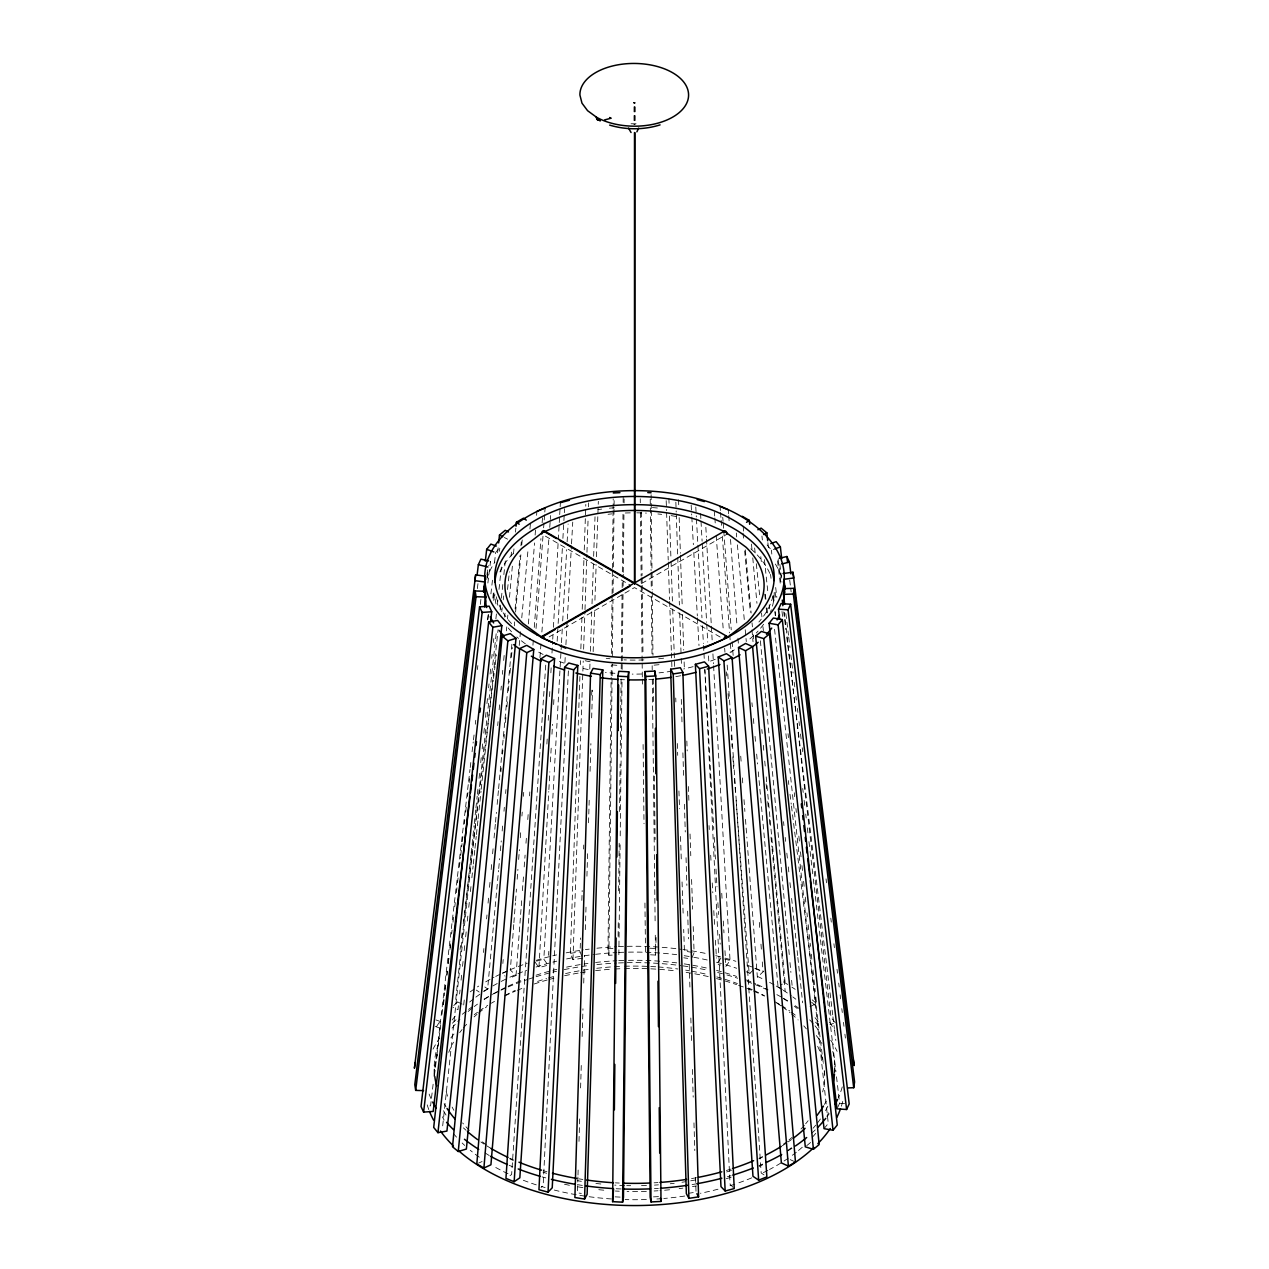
<?xml version="1.0" encoding="UTF-8"?>
<svg xmlns="http://www.w3.org/2000/svg" width="1269" height="1269" viewBox="0 0 1269 1269"><rect width="100%" height="100%" fill="white"/><g stroke="black" fill="none" stroke-linecap="round" stroke-linejoin="round"><path stroke-width="0.75" stroke-dasharray="5 3.75" d="M612.181 955.113L608.866 955.271L607.994 948.752L611.135 677.281M611.166 675.298L611.277 665.4M611.42 653.503L612.086 596.033M612.102 594.051L612.388 570.273M612.404 568.29L613.07 510.836M613.101 508.853L613.213 498.939M608.866 955.271L612.07 677.852M612.102 675.869L612.229 663.988M612.324 656.057L612.975 600.57M613.07 592.655L613.276 574.809M613.355 566.894L614.148 499.51M618.114 936.363L618.289 920.517M618.637 890.79L619.193 843.235M619.558 811.525L620.113 763.97M620.224 754.056L621.096 678.756M621.207 668.858L621.287 662.91M621.302 660.927L622.127 589.593M622.159 587.61L622.238 579.679M622.333 571.748L623 514.294M623.142 502.397L623.206 496.449M618.844 954.78L620.129 843.806M620.208 835.874L622.032 679.327M622.143 669.429L623.016 594.13M623.111 586.199L623.253 574.302M623.269 572.335L623.936 514.865M624.078 502.968L624.126 499.003M577.934 1176.997L577.458 1192.828L581.329 1193.431M577.998 1175.031L578.172 1169.082M578.997 1141.386L579.759 1115.657M580.599 1087.945L581.361 1062.216M582.138 1036.503L582.963 1008.792M583.724 983.063L584.565 955.367M585.326 929.638L586.104 903.909M586.928 876.197L587.69 850.484M588.53 822.772L589.292 797.043M590.069 771.314L590.894 743.618M591.655 717.889L592.496 690.177M582.645 958.19L572.969 959.681L570.4 953.336L579.901 676.472M580.314 664.607L580.456 660.657M580.853 648.792L581.948 617.146M582.217 609.231L583.978 557.821M584.248 549.905L585.818 504.427M572.969 959.681L583.217 661.07M583.629 649.205L584.914 611.626M584.993 609.643L586.881 554.267M586.96 552.301L588.102 518.672M588.515 506.807L588.657 502.857M581.995 956.604L580.076 951.845L580.552 937.997M581.837 900.419L582.185 890.537M583.613 849.009L583.74 845.043M589.784 669.049L590.053 661.133M590.402 651.251L591.751 611.69M592.02 603.79L593.384 564.229M593.654 556.314L595.018 516.769M591.671 695.158L591.877 689.226M593.162 651.663L594.59 610.135M594.923 600.237L596.16 564.642M596.43 556.726L598.333 501.366M568.385 670.92L543.164 1185.341L541.054 1187.53M546.891 744.031L547.225 738.098M548.224 720.284L548.557 714.352M549.54 696.554L549.874 690.622M550.873 672.808L551.206 666.875M551.983 653.027L552.634 641.162M552.745 639.195L552.967 635.23M553.411 627.314L559.153 524.462M559.264 522.479L559.597 516.546M559.708 514.564L560.041 508.631M560.152 506.664L560.359 502.698M561.39 644.652L543.83 959.174L548.018 965.17L538.944 967.612L548.763 791.57M548.874 789.588L549.874 771.79M550.429 761.892L551.19 748.044M551.967 734.212L552.523 724.313M553.633 704.533L553.95 698.6M557.154 641.242L558.043 625.411M558.154 623.428L562.453 546.289M562.897 538.373L563.785 522.558M563.896 520.576L564.229 514.643M564.34 512.66L564.562 508.71M561.501 642.685L562.262 628.837M562.706 620.922L566.688 549.715M567.132 541.8L568.115 524.002M548.573 955.287L548.795 951.322M564.911 662.529L565.244 656.596M565.911 644.731L567.227 620.985M567.338 619.018L571.431 545.829M571.542 543.846L572.747 522.082M545.733 665.115L511.629 1174.523L508.79 1176.458M502.873 963.472L503.174 959.523M528.427 623.904L534.519 542.958M535.121 535.074L535.708 527.174M536.597 515.325L536.898 511.375M532.932 645.207L533.377 639.275M534.265 627.441L540.943 538.595M542.133 522.796L542.577 516.88M513.755 924.609L510.344 970.024L516.023 975.528L509.472 978.177M513.913 922.642L515.388 902.894M515.547 900.927L516.435 889.077M517.181 879.211L517.911 869.328M518.656 859.462L519.402 849.596M520.29 837.746L520.734 831.829M521.924 816.03L522.225 812.081M523.415 796.298L523.716 792.348M536.041 628.488L543.021 535.692M543.624 527.809L544.068 521.876M544.211 519.909L544.655 513.977M544.798 512.01L545.099 508.06M516.023 975.528L521.829 898.531M522.416 890.632L523.462 876.816M524.192 866.949L525.096 855.1M525.985 843.25L526.572 835.351M527.761 819.568L528.205 813.635M529.538 795.869L529.839 791.919M539.944 657.675L540.991 643.859M541.879 632.01L549.001 537.263M549.747 527.381L550.191 521.464M550.349 519.481L550.635 515.547M497.686 725.598L498.051 721.649M499.145 709.815L499.685 703.883M500.954 690.066L501.318 686.117M502.413 674.267L502.778 670.333M503.682 660.451L504.412 652.567M506.41 630.852L506.775 626.902M507.505 619.002L507.854 615.053M509.503 597.287L512.581 563.722M513.485 553.855L514.04 547.938M515.484 532.139L515.848 528.19M483.537 952.48L483.886 948.53M486.614 918.915L486.979 914.965M488.073 903.131L488.613 897.199M489.517 887.332L490.072 881.416M491.151 869.566L491.706 863.65M492.61 853.767L493.34 845.884M494.053 837.984L495.338 824.168M495.513 822.185L496.417 812.319M497.147 804.419L498.416 790.603M498.606 788.636L512.042 642.542M515.119 608.993L520.02 555.695M520.94 545.813L521.305 541.879M500.89 771.917L501.255 767.967M502.524 754.151L502.889 750.201M503.983 738.368L504.332 734.418M505.427 722.569L505.982 716.652M506.886 706.77L507.616 698.886M508.33 690.986L509.25 681.12M509.964 673.22L510.693 665.321M511.423 657.421L512.327 647.555M514.326 625.839L514.691 621.889M515.595 612.023L521.051 552.792M521.765 544.909L522.495 537.009M483.378 991.375L487.629 988.932L498.527 870.486M498.717 868.504L499.621 858.637M500.351 850.738L501.255 840.871M502.159 831.005L502.889 823.105M503.983 811.256L504.332 807.306M505.617 793.49L505.966 789.54M519.227 645.445L520.496 631.613M521.765 617.797L528.126 548.716M529.95 528.967L530.49 523.05M492.832 598.064L493.451 592.147M497.607 552.776L498.447 544.909M470.958 855.179L455.587 1000.876L462.075 1004.16M471.164 853.212L474.067 825.643M474.273 823.676L475.732 809.892M475.938 807.925L477.192 796.107M477.398 794.14L478.223 786.272M479.047 778.389L479.888 770.521M480.713 762.637L481.332 756.736M482.172 748.869L482.997 740.985M483.838 733.117L484.457 727.2M485.488 717.366L486.122 711.449M486.947 703.581L487.566 697.664M488.613 687.83L489.025 683.896M490.056 674.045L490.691 668.144M491.722 658.294L492.134 654.36M493.387 642.542L493.8 638.608M495.878 618.923L496.496 613.006M497.337 605.139L497.956 599.238M499.003 589.387L501.699 563.785M458.379 1005.778L457.966 1009.712L453.081 1007.253M459.616 993.96L460.044 990.026M461.075 980.176L461.694 974.275M462.535 966.391L463.153 960.49M464.184 950.64L464.819 944.739M465.644 936.855L466.262 930.954M467.309 921.104L467.928 915.203M468.753 907.335L469.593 899.451M470.418 891.584L471.053 885.667M471.878 877.799L473.115 865.981M473.337 864.015L474.78 850.23M474.987 848.263L476.24 836.445M476.446 834.479L477.905 820.694M478.112 818.727L481.014 791.174M481.221 789.207L498.051 629.725M500.129 610.04L501.16 600.189M501.366 598.222L502.825 584.438M503.856 574.603L505.316 560.819M463.708 1004.969L464.533 997.101M504.618 617.115L505.046 613.181M507.537 589.546L509.408 571.827M511.058 556.076L511.47 552.142M442.691 1125.841L496.544 630.265M480.317 604.393L481.221 596.541M487.042 577.538L487.946 569.67M443.452 1004.826L444.134 998.925M445.276 989.09L445.72 985.156M446.862 975.322L447.307 971.388M448.227 963.52L448.909 957.635M450.035 947.8L450.495 943.866M451.621 934.032L452.081 930.098M452.985 922.23L453.667 916.345M454.81 906.51L455.254 902.576M456.396 892.741L457.3 884.874M457.522 882.907L458.426 875.039M459.346 867.187L460.473 857.352M460.71 855.385L462.059 843.584M462.297 841.617L463.201 833.749M464.327 823.93L464.787 819.996M465.691 812.128L466.373 806.227M467.515 796.393L467.96 792.459M469.102 782.624L469.562 778.706M487.946 619.431L488.613 613.53M490.897 593.876L492.483 580.107M494.513 562.405L495.656 552.586L499.891 547.336L499.431 551.269M493.752 600.427L494.672 592.56M433.126 1084.218L430.588 1105.854L426.765 1106.124M434.046 1076.35L468.388 783.227M468.626 781.26L470.006 769.458M470.228 767.491L471.148 759.623M472.068 751.756L473.226 741.921M473.464 739.938L474.384 732.07M475.304 724.202L475.764 720.269M487.518 619.938L488.2 614.037M477.366 588.594L478.318 580.742M486.979 574.857L487.693 568.956M477.382 669.524L477.858 665.591M487.883 583.026L490.516 561.406L488.581 565.593M434.458 1075.224L436.647 1057.553M436.885 1055.586L439.788 1032.014M440.042 1030.047L441.009 1022.195M441.977 1014.343L442.944 1006.476M443.182 1004.525L444.642 992.739M444.88 990.772L445.847 982.92M446.831 975.052L447.307 971.134M448.274 963.266L449.004 957.381M449.972 949.529L450.463 945.595M493.371 597.969L494.101 592.068M460.076 949.466L460.568 945.532M461.535 937.68L462.265 931.779M463.233 923.927L491.833 692.176M492.071 690.209L493.292 680.39M493.53 678.423L494.989 666.637M495.227 664.67L496.433 654.852M501.763 611.642L502.254 607.724M503.222 599.856L503.714 595.938M650.521 954.796L655.502 955.049L656.216 934.65M692.192 957.397L694.111 952.638L693.16 924.958M837.667 1107.44L839.618 1103.253L836.16 1073.748M720.951 958.032L716.763 964.043L720.395 965.011M725.836 966.486L730.04 960.474L713.59 665.749M824.041 1128.649L828.276 1123.414L774.201 625.871M753.437 969.849L749.17 973.989L736.099 800.263M762.304 961.918L763.05 971.8L757.371 977.304L746.822 837.128M806.735 1145.669L811.034 1142.116M782.323 989.487L778.071 987.028L782.291 984.109M549.128 636.895L634.5 587.595L724.583 639.592M641.591 583.502L726.55 534.455M810.003 1006.698L816.49 1003.414L815.459 993.564M478.587 1163.118L482.093 1161.516M507.061 971.34L502.143 973.339L504.983 976.083M631.058 123.775L636.102 123.775M767.142 544.909L771.378 550.143L774.978 548.858M829.894 1024.686L833.495 1023.385M536.565 961.125L543.83 959.174M570.4 953.336L580.076 951.845M688.29 1193.336L696.031 1192.146L695.555 1176.3M607.994 948.752L616.306 948.34M653.487 1196.873L658.484 1196.619M649.728 948.197L656.374 948.53M615.148 1196.857L620.144 1197.111M839.618 1103.253L847.28 1103.792M692.176 952.337L684.435 951.147L683.69 929.384M683.801 957.794L687.671 958.381M724.583 959.015L730.04 960.474M435.981 1019.943L441.374 1021.878M435.346 1026.478L440.724 1028.413M754.849 968.485L763.05 971.8M790.206 1159.612L795.457 1162.039M504.348 537.517L507.6 539.151M545.416 536.153L630.804 585.453M764.017 1174.92L761.178 1172.984L727.074 663.576M484.837 986.981L487.629 988.932M476.351 990.09L479.159 992.041M812.192 999.861L816.49 1003.414M733.196 1187.483L730.056 1184.199L704.834 669.794M835.288 1022.751L831.052 1017.5L784.305 612.451M534.757 961.616L538.944 967.612M775.153 592.242L775.882 598.127M765.286 594.273L766.016 600.158M766.984 607.994L767.713 613.879M788.319 780.562L788.81 784.48M790.016 794.283L791.221 804.086M791.475 806.053L822.264 1055.094M822.502 1057.045L823.232 1062.93M824.2 1070.782L824.676 1074.7M789.715 580.107L791.158 591.909M826.04 878.878L826.516 882.812M830.814 918.185L831.29 922.119M833.923 943.739L834.399 947.673M837.032 969.294L837.508 973.228M838.698 983.047L839.174 986.981M840.141 994.848L840.617 998.782M841.807 1008.601L842.283 1012.535M843.488 1022.354L843.964 1026.288M844.916 1034.156L845.392 1038.09M779.864 564.404L782.021 582.09M785.844 613.546L788.477 635.166M788.715 637.133L789.968 647.476M790.857 654.82L791.65 661.244M791.888 663.211L793.093 673.046M794.204 682.341L794.775 686.815M795.885 696.094L796.361 700.028M797.424 708.451L797.9 712.385M798.978 721.649L799.47 725.582M800.549 734.005L801.136 739.335M802.23 747.774L802.722 751.708M777.516 560.787L780.387 584.374M783.734 611.896L784.448 617.781M784.686 619.748L785.876 629.583M786.828 637.435L787.557 643.335M787.795 645.302L832.718 1014.835M832.956 1016.802L834.383 1028.588M834.621 1030.555L835.811 1040.39M781.99 611.452L782.687 617.353M802.738 788.509L803.198 792.443M804.118 800.311L804.816 806.212M805.736 814.079L806.196 818.013M807.354 827.848L808.036 833.749M808.956 841.617L809.876 849.484M810.114 851.451L813.112 877.022M813.334 878.989L835.922 1071.782M778.183 559.375L780.895 582.963M771.378 550.143L771.838 554.077M775.692 587.499L776.834 597.334M770.553 574.397L771.013 578.331M773.043 596.033L773.963 603.901M774.867 611.753L775.311 615.687M767.888 542.704L768.506 548.605M773.503 595.859L774.328 603.743M775.153 611.61L775.581 615.544M788.033 733.688L788.461 737.622M794.267 792.744L794.68 796.678M795.933 808.496L796.345 812.43M798.836 836.065L799.47 841.966M800.501 851.816L801.12 857.717M801.96 865.585L802.579 871.502M803.61 881.336L804.245 887.253M805.276 897.088L805.894 903.005M806.941 912.839L807.354 916.789M808.194 924.657L809.019 932.541M809.225 934.507L810.479 946.309M811.303 954.193L812.128 962.061M812.969 969.944L813.794 977.812M814 979.779L815.253 991.597M761.939 535.994L762.352 539.944M764.43 559.629L767.967 593.099M769.204 604.901L769.617 608.85M760.813 556.647L761.638 564.515M764.747 594.051L765.381 599.967M766.206 607.835L766.825 613.736M754.643 547.97L755.277 553.887M756.308 563.722L759.845 597.191M761.495 612.943L761.923 616.877M762.955 626.727L763.367 630.661M783.528 821.646L783.941 825.58M785.178 837.397L785.59 841.331M786.843 853.149L787.462 859.05M788.303 866.917L789.128 874.801M789.952 882.669L790.793 890.552M791.618 898.42L797.646 955.525M797.852 957.492L802.627 1002.78M751.502 544.068L752.041 549.985M752.771 557.884L756.943 603.283M760.401 640.797L787.811 938.87M788.001 940.852L789.27 954.669M789.984 962.568L790.904 972.435M791.618 980.334L792.173 986.251M743.142 526.159L743.682 532.076M745.315 549.842L751.137 613.022M752.041 622.889L752.406 626.838M753.136 634.722L753.5 638.672M761.844 729.485L762.209 733.434M763.303 745.284L763.843 751.2M764.747 761.067L765.477 768.966M766.206 776.866L785.083 982.158M743.031 533.139L743.761 541.038M744.665 550.905L750.296 612.102M751.93 629.868L753.025 641.702M766.095 783.845L766.635 789.762M767.729 801.611L768.459 809.511M769.363 819.377L770.093 827.277M770.997 837.143L771.901 847.01M772.091 848.993L785.162 991.121M736.321 532.996L736.686 536.946M737.4 544.845L744.3 619.859M745.22 629.725L746.299 641.575M751.93 702.756L752.295 706.706M753.389 718.555L754.103 726.455M755.023 736.321L755.737 744.221M756.657 754.087L757.561 763.954M758.291 771.853L778.071 987.028M728.295 509.837L728.596 513.786M728.739 515.753L729.183 521.686M730.516 539.452L737.051 626.315M737.955 638.164L738.399 644.081M759.338 922.436L759.782 928.369M760.972 944.152L761.416 950.084M722.759 517.324L723.06 521.258M723.203 523.24L723.647 529.157M723.79 531.14L731.23 629.852M732.118 641.686L733.149 655.502M740.731 756.197L741.175 762.114M742.365 777.913L742.952 785.812M743.999 799.629L744.887 811.462M745.49 819.362L746.68 835.161M720.094 506.521L720.395 510.471M720.538 512.438L720.982 518.371M721.125 520.338L721.569 526.27M722.315 536.137L729.596 632.866M729.738 634.849L731.087 652.615M714.399 512.026L714.701 515.975M714.844 517.942L715.288 523.875M716.192 535.708L723.314 630.471M724.647 648.237L724.948 652.187M726.439 671.936L726.74 675.885M728.073 693.651L728.517 699.568M729.707 715.367L730.294 723.267M731.198 735.116L732.086 746.949M732.832 756.832L733.72 768.665M734.465 778.547L735.497 792.364M705.85 527.285L706.405 537.168M706.516 539.151L711.259 624.205M711.37 626.188L712.147 640.036M712.924 653.884L713.479 663.766M700.567 513.501L700.9 519.433M701.011 521.416L702.106 541.197M702.217 543.18L706.627 622.302M706.738 624.285L707.737 642.082M708.514 655.93L708.848 661.863M721.76 893.297L722.204 901.212M723.298 920.993L723.964 932.858M724.964 950.655L725.63 962.521M695.793 507.029L696.332 516.927M696.443 518.91L701.963 617.813M702.407 625.712L703.407 643.526M703.518 645.493L703.851 651.441M703.962 653.408L704.279 659.341M704.834 669.239L713.781 829.466M714.225 837.366L715.43 859.129M715.986 869.027L716.985 886.825M717.873 902.656L718.524 914.521M719.634 934.301L720.189 944.184M691.161 505.125L691.7 515.024M691.811 516.991L693.366 544.687M693.81 552.602L697.331 615.893M697.442 617.876L698.997 645.572M709.038 825.58L709.26 829.529M710.688 855.243L711.021 861.175M712.242 882.938L712.797 892.821M713.781 910.634L714.669 926.449M715.446 940.297L716.43 958.111M678.566 499.78L678.756 505.712M679.169 517.578L680.39 553.173M680.454 555.14L682.23 606.566M682.5 614.466L683.721 650.077M684.134 661.942L684.403 669.842M686.846 741.033L687.179 750.931M688.401 786.526L688.877 800.374M690.035 833.987L690.78 855.734M691.589 879.465L692.62 909.127M675.854 502.159L676.203 512.057M676.266 514.024L677.694 555.552M677.757 557.535L679.391 604.996M679.661 612.911L681.152 656.422M681.215 658.389L681.501 666.304M668.89 498.273L669.096 504.205M669.493 516.071L670.984 559.581M671.063 561.564L672.411 601.109M672.681 609.025L674.664 666.368M675.742 698.013L675.885 701.963M677.313 743.491L677.709 755.356M678.931 790.968L679.549 808.765M680.501 836.445L681.374 862.159M682.056 881.923L683.214 915.552M666.177 500.668L666.526 510.55M666.59 512.533L668.224 559.994M668.287 561.977L669.572 599.539M669.651 601.522L671.349 650.965M671.412 652.948L671.888 666.78M681.294 699.378L682.072 725.107M682.896 752.818L683.658 778.547M684.435 804.26L685.26 831.972M686.037 857.701L686.862 885.397M687.624 911.126L688.464 938.838M689.226 964.567L690.003 990.28M690.828 1017.992L691.589 1043.721M692.366 1069.45L693.191 1097.146M693.969 1122.875L694.793 1150.586M651.108 494.736L651.283 508.615M651.298 510.598L651.98 570.035M652.012 572.018L652.218 589.863M652.234 591.846L652.98 655.248M653.249 679.026L653.519 702.804M654.376 776.12L655.105 839.539M650.22 499.272L651.06 570.622M651.076 572.605L651.267 588.451M651.346 596.382L652.044 655.819M652.155 665.733L652.203 669.699M652.314 679.597L655.121 921.357M655.28 935.221L655.502 955.049M641.337 512.073L642.082 575.476M642.098 577.458L642.177 583.407M642.193 585.39L643.002 654.741M640.258 498.78L640.29 502.746M640.417 512.644L641.146 576.063M641.162 578.045L641.242 583.978M641.257 585.961L642.13 661.26M642.162 663.243L642.32 677.123M642.336 679.105L642.431 687.021M643.097 744.491L644.017 823.755M644.938 903.02L645.54 954.542M834.78 1066.452L834.78 1073.003M634.992 106.77L634.992 124.584M634.897 106.977L634.801 122.871M634.5 106.802L634.5 124.616M634.008 106.834L634.008 124.648M434.22 1069.006L434.22 1075.557M827.8 1106.219A200.296 115.638 0 0 1 824.422 1112.643M820.377 1118.972A200.296 115.638 0 0 1 816.935 1123.636M815.713 1125.175A200.296 115.638 0 0 1 813.143 1128.204M791.523 1147.699A200.296 115.638 0 0 1 786.494 1151.221M762.637 1164.783A200.296 115.638 0 0 1 759.084 1166.465M731.134 1177.204A200.296 115.638 0 0 1 725.582 1178.901M696.459 1185.88A200.296 115.638 0 0 1 692.462 1186.594M682.881 1188.117A200.296 115.638 0 0 1 679.121 1188.641M669.588 1189.767A200.296 115.638 0 0 1 659.928 1190.608M657.992 1190.75A200.296 115.638 0 0 1 654.122 1190.988M646.365 1191.353A200.296 115.638 0 0 1 627.06 1191.464M619.288 1191.21A200.296 115.638 0 0 1 615.402 1191.02M603.774 1190.179A200.296 115.638 0 0 1 598.016 1189.608M582.868 1187.641A200.296 115.638 0 0 1 577.078 1186.689M569.4 1185.262A200.296 115.638 0 0 1 563.674 1184.072M489.231 1155.52A200.296 115.638 0 0 1 484.171 1152.331M446.022 1115.054A200.296 115.638 0 0 1 442.405 1108.678M434.204 1075.319A200.296 115.638 0 0 1 437.646 1054.571M452.065 1028.176A200.296 115.638 0 0 1 459.949 1019.197M468.166 1011.488A200.296 115.638 0 0 1 472.687 1007.76M474.257 1006.539A200.296 115.638 0 0 1 477.477 1004.128M484.219 999.464A200.296 115.638 0 0 1 491.309 995.055M492.895 994.119A200.296 115.638 0 0 1 499.478 990.502M501.16 989.614A200.296 115.638 0 0 1 506.363 987.028M508.139 986.187A200.296 115.638 0 0 1 524.747 979.176M536.041 975.211A200.296 115.638 0 0 1 550.984 970.801M552.919 970.293A200.296 115.638 0 0 1 556.79 969.326M566.593 967.121A200.296 115.638 0 0 1 580.52 964.551M584.248 963.964A200.296 115.638 0 0 1 587.991 963.425M595.589 962.473A200.296 115.638 0 0 1 616.829 960.728M618.764 960.633A200.296 115.638 0 0 1 626.505 960.363M628.441 960.332A200.296 115.638 0 0 1 676.694 962.87M684.197 963.885A200.296 115.638 0 0 1 707.214 968.168M716.557 970.42A200.296 115.638 0 0 1 736.639 976.432M746.267 979.954A200.296 115.638 0 0 1 755.578 983.792M757.403 984.601A200.296 115.638 0 0 1 767.935 989.677M783.163 998.417A200.296 115.638 0 0 1 788.097 1001.685M794.346 1006.222A200.296 115.638 0 0 1 797.313 1008.554M809.717 1019.879A200.296 115.638 0 0 1 813.778 1024.353M815.063 1025.86A200.296 115.638 0 0 1 819.822 1032.046M834.431 1068.99A200.296 115.638 0 0 1 834.716 1072.765M808.131 1120.717A190.191 109.8 0 0 1 805.656 1123.795M804.356 1125.317A190.191 109.8 0 0 1 800.247 1129.759M792.015 1137.452A190.191 109.8 0 0 1 789.001 1139.943M787.446 1141.18A190.191 109.8 0 0 1 782.624 1144.797M762.352 1157.201A190.191 109.8 0 0 1 758.957 1158.946M731.404 1170.399A190.191 109.8 0 0 1 726.042 1172.159M695.602 1179.9A190.191 109.8 0 0 1 689.702 1180.995M685.752 1181.661A190.191 109.8 0 0 1 681.945 1182.248M674.204 1183.295A190.191 109.8 0 0 1 670.286 1183.755M658.437 1184.849A190.191 109.8 0 0 1 654.455 1185.103M646.492 1185.5A190.191 109.8 0 0 1 640.544 1185.658M630.677 1185.69A190.191 109.8 0 0 1 626.696 1185.627M624.713 1185.563A190.191 109.8 0 0 1 614.751 1185.119M600.871 1183.993A190.191 109.8 0 0 1 595.018 1183.327M581.345 1181.344A190.191 109.8 0 0 1 577.379 1180.646M546.653 1173.302A190.191 109.8 0 0 1 543.021 1172.175M513.247 1160.501A190.191 109.8 0 0 1 509.789 1158.819M486.455 1144.844A190.191 109.8 0 0 1 480.38 1140.26M469.387 1130.409A190.191 109.8 0 0 1 462.614 1122.922M453.89 1110.327A190.191 109.8 0 0 1 452.145 1107.107M447.576 1096.194A190.191 109.8 0 0 1 445.578 1088.58M448.734 1052.366A190.191 109.8 0 0 1 453.493 1042.198M459.679 1032.649A190.191 109.8 0 0 1 462.09 1029.556M463.344 1028.033A190.191 109.8 0 0 1 467.341 1023.528M474.114 1016.897A190.191 109.8 0 0 1 476.985 1014.359M478.476 1013.106A190.191 109.8 0 0 1 486.376 1007.031M504.983 995.499A190.191 109.8 0 0 1 515.277 990.359M537.596 981.429A190.191 109.8 0 0 1 546.606 978.526M548.446 977.987A190.191 109.8 0 0 1 555.965 975.909M565.577 973.561A190.191 109.8 0 0 1 579.298 970.833M583.248 970.166A190.191 109.8 0 0 1 588.975 969.294M596.747 968.295A190.191 109.8 0 0 1 612.562 966.835M614.545 966.708A190.191 109.8 0 0 1 622.508 966.328M624.491 966.248A190.191 109.8 0 0 1 656.247 966.819M658.23 966.962A190.191 109.8 0 0 1 677.852 968.993M685.672 970.15A190.191 109.8 0 0 1 689.638 970.817M691.621 971.166A190.191 109.8 0 0 1 707.277 974.465M716.779 976.908A190.191 109.8 0 0 1 737.416 983.57M748.615 988.059A190.191 109.8 0 0 1 752.216 989.661M753.992 990.486A190.191 109.8 0 0 1 764.255 995.626M780.958 1005.857A190.191 109.8 0 0 0 774.391 1001.511A200.296 115.638 0 0 1 779.769 1004.477M782.545 1006.967A190.191 109.8 0 0 1 790.064 1012.741M791.491 1013.931A190.191 109.8 0 0 1 798.153 1019.959M803.785 1025.86A190.191 109.8 0 0 1 806.386 1028.889M817.664 1046.322A190.191 109.8 0 0 1 823.422 1063.248M824.501 1070.893A190.191 109.8 0 0 1 822.661 1091.911M842.251 1086.914A210.4 121.475 0 0 1 838.317 1097.875M829.212 1113.754A210.4 121.475 0 0 1 826.928 1116.847M815.253 1129.902A210.4 121.475 0 0 1 811.113 1133.756M792.015 1148.271A210.4 121.475 0 0 1 786.717 1151.586M762.59 1164.101A210.4 121.475 0 0 1 758.91 1165.688M731.055 1175.665A210.4 121.475 0 0 1 727.407 1176.728M697.014 1183.723A210.4 121.475 0 0 1 691.193 1184.707M658.373 1188.418A210.4 121.475 0 0 1 654.455 1188.656M621.144 1188.958A210.4 121.475 0 0 1 615.243 1188.688M582.297 1185.405A210.4 121.475 0 0 1 576.427 1184.485M545.797 1177.886A210.4 121.475 0 0 1 542.101 1176.871M512.739 1166.798A210.4 121.475 0 0 1 509.155 1165.291M431.048 1098.684A210.4 121.475 0 0 1 428.145 1091.403M436.647 1026.415A210.4 121.475 0 0 1 440.914 1020.165M453.747 1005.571A210.4 121.475 0 0 1 457.887 1001.717M470.212 991.85A210.4 121.475 0 0 1 478.73 986.076M485.694 981.857A210.4 121.475 0 0 1 493.99 977.32M495.719 976.432A210.4 121.475 0 0 1 500.985 973.862M502.778 973.022A210.4 121.475 0 0 1 508.25 970.563M510.09 969.77A210.4 121.475 0 0 1 527.301 963.219M536.137 960.347A210.4 121.475 0 0 1 550.905 956.271M552.792 955.795A210.4 121.475 0 0 1 556.583 954.907M566.18 952.845A210.4 121.475 0 0 1 583.47 949.894M585.374 949.624A210.4 121.475 0 0 1 589.197 949.117M596.922 948.213A210.4 121.475 0 0 1 616.512 946.706M618.479 946.611A210.4 121.475 0 0 1 681.009 949.275M682.928 949.529A210.4 121.475 0 0 1 708.086 953.939M715.716 955.668A210.4 121.475 0 0 1 723.203 957.587M725.059 958.095A210.4 121.475 0 0 1 735.909 961.299M747.076 965.122A210.4 121.475 0 0 1 763.367 971.721M783.385 981.905A210.4 121.475 0 0 1 790.27 986.076M791.935 987.155A210.4 121.475 0 0 1 795.219 989.344M811.621 1002.177A210.4 121.475 0 0 1 815.539 1005.841M829.656 1022.338A210.4 121.475 0 0 1 834.621 1030.222M842.743 1101.413A210.4 121.475 0 0 1 841.125 1106.965M428.795 1109.598A210.4 121.475 0 0 1 426.463 1102.206M432.999 1049.146A210.4 121.475 0 0 1 439.788 1038.058M452.43 1023.211A210.4 121.475 0 0 1 456.475 1019.34M462.313 1014.296A210.4 121.475 0 0 1 466.976 1010.6M468.578 1009.394A210.4 121.475 0 0 1 473.559 1005.857M484.092 999.147A210.4 121.475 0 0 1 492.293 994.563M493.99 993.675A210.4 121.475 0 0 1 499.209 991.057M500.985 990.217A210.4 121.475 0 0 1 506.41 987.726M508.25 986.917A210.4 121.475 0 0 1 527.301 979.573M529.046 978.986A210.4 121.475 0 0 1 534.344 977.257M536.137 976.702A210.4 121.475 0 0 1 550.905 972.609M552.792 972.149A210.4 121.475 0 0 1 556.583 971.261M564.245 969.595A210.4 121.475 0 0 1 589.197 965.471M596.922 964.567A210.4 121.475 0 0 1 616.512 963.06M618.479 962.965A210.4 121.475 0 0 1 681.009 965.63M682.928 965.883A210.4 121.475 0 0 1 708.086 970.293M717.604 972.498A210.4 121.475 0 0 1 725.059 974.449M726.899 974.957A210.4 121.475 0 0 1 737.686 978.225M747.076 981.476A210.4 121.475 0 0 1 770.251 991.279M776.866 994.642A210.4 121.475 0 0 1 781.625 997.244M783.385 998.259A210.4 121.475 0 0 1 788.572 1001.368M795.219 1005.698A210.4 121.475 0 0 1 801.532 1010.235M815.539 1022.195A210.4 121.475 0 0 1 818.394 1025.066M830.719 1040.263A210.4 121.475 0 0 1 837.112 1051.351M828.53 1112.786A200.296 115.638 0 0 1 827.007 1116.006M815.713 1133.36A200.296 115.638 0 0 1 811.811 1137.865M802.294 1147.239A200.296 115.638 0 0 1 797.852 1150.999M796.313 1152.236A200.296 115.638 0 0 1 789.873 1157.058M788.208 1158.232A200.296 115.638 0 0 1 769.522 1169.495M767.84 1170.383A200.296 115.638 0 0 1 760.861 1173.809M751.771 1177.838A200.296 115.638 0 0 1 736.559 1183.58M734.767 1184.199A200.296 115.638 0 0 1 727.454 1186.515M718.016 1189.196A200.296 115.638 0 0 1 700.425 1193.288M684.752 1196.033A200.296 115.638 0 0 1 663.798 1198.475M661.863 1198.634A200.296 115.638 0 0 1 654.122 1199.173M646.365 1199.522A200.296 115.638 0 0 1 625.125 1199.602M611.515 1198.967A200.296 115.638 0 0 1 588.53 1196.635M584.803 1196.112A200.296 115.638 0 0 1 554.283 1190.052M545.131 1187.578A200.296 115.638 0 0 1 541.546 1186.515M536.279 1184.865A200.296 115.638 0 0 1 522.733 1180.043M508.012 1173.746A200.296 115.638 0 0 1 494.45 1166.75M479.301 1157.185A200.296 115.638 0 0 1 470.228 1150.253M464.74 1145.447A200.296 115.638 0 0 1 462.154 1143.004M456.539 1137.151A200.296 115.638 0 0 1 451.478 1131.076M444.134 1120.051A200.296 115.638 0 0 1 442.405 1116.847M450.876 1037.899A200.296 115.638 0 0 1 455.857 1031.792M474.257 1014.708A200.296 115.638 0 0 1 477.477 1012.297M479.127 1011.107A200.296 115.638 0 0 1 487.724 1005.397M491.309 1003.224A200.296 115.638 0 0 1 494.513 1001.384M504.618 996.054A200.296 115.638 0 0 1 515.373 991.121M517.229 990.343A200.296 115.638 0 0 1 524.747 987.345M534.233 983.983A200.296 115.638 0 0 1 547.177 980.017M549.08 979.494A200.296 115.638 0 0 1 556.79 977.511M564.626 975.718A200.296 115.638 0 0 1 578.537 973.053M580.52 972.72A200.296 115.638 0 0 1 587.991 971.61M595.589 970.658A200.296 115.638 0 0 1 612.943 969.119M614.878 969.008A200.296 115.638 0 0 1 622.635 968.644M624.57 968.596A200.296 115.638 0 0 1 676.694 971.039M686.132 972.355A200.296 115.638 0 0 1 709.101 976.765M716.557 978.605A200.296 115.638 0 0 1 736.639 984.617M738.59 985.283A200.296 115.638 0 0 1 751.898 990.391M753.754 991.184A200.296 115.638 0 0 1 764.493 996.117M781.482 1005.524A200.296 115.638 0 0 1 789.699 1010.981M791.269 1012.107A200.296 115.638 0 0 1 797.313 1016.739M816.316 1035.567A200.296 115.638 0 0 1 821.963 1043.356M826.198 1101.254A200.296 115.638 0 0 1 824.422 1104.458M791.523 1139.53A200.296 115.638 0 0 1 788.208 1141.878M786.494 1143.036A200.296 115.638 0 0 1 781.276 1146.415M762.637 1156.614A200.296 115.638 0 0 1 759.084 1158.28M731.134 1169.019A200.296 115.638 0 0 1 725.582 1170.716M696.459 1177.695A200.296 115.638 0 0 1 690.463 1178.758M657.992 1182.581A200.296 115.638 0 0 1 654.122 1182.819M619.288 1183.041A200.296 115.638 0 0 1 615.402 1182.851M582.868 1179.456A200.296 115.638 0 0 1 579.013 1178.838M546.939 1171.731A200.296 115.638 0 0 1 543.338 1170.7M513.422 1159.85A200.296 115.638 0 0 1 509.789 1158.232M490.944 1148.382A200.296 115.638 0 0 1 485.837 1145.225M484.171 1144.146A200.296 115.638 0 0 1 480.903 1141.957M466.072 1130.314A200.296 115.638 0 0 1 463.423 1127.871M446.022 1106.869A200.296 115.638 0 0 1 444.134 1103.697M434.569 1074.653A200.296 115.638 0 0 1 439.693 1040.866M452.065 1020.006A200.296 115.638 0 0 1 457.189 1013.963M469.641 1002.066A200.296 115.638 0 0 1 474.257 998.354M475.859 997.148A200.296 115.638 0 0 1 482.506 992.421M484.219 991.279A200.296 115.638 0 0 1 491.309 986.87M492.895 985.95A200.296 115.638 0 0 1 499.478 982.317M501.16 981.445A200.296 115.638 0 0 1 508.139 978.018M509.916 977.178A200.296 115.638 0 0 1 526.667 970.293M536.041 967.026A200.296 115.638 0 0 1 550.984 962.632M552.919 962.124A200.296 115.638 0 0 1 556.79 961.156M566.593 958.936A200.296 115.638 0 0 1 580.52 956.366M584.248 955.795A200.296 115.638 0 0 1 593.67 954.526M595.589 954.304A200.296 115.638 0 0 1 616.829 952.543M618.764 952.448A200.296 115.638 0 0 1 626.505 952.178M628.441 952.147A200.296 115.638 0 0 1 676.694 954.685M684.197 955.716A200.296 115.638 0 0 1 691.922 956.953M693.842 957.286A200.296 115.638 0 0 1 707.214 959.983M716.557 962.251A200.296 115.638 0 0 1 723.869 964.25M725.662 964.773A200.296 115.638 0 0 1 736.639 968.263M746.267 971.768A200.296 115.638 0 0 1 750.042 973.275M757.403 976.416A200.296 115.638 0 0 1 762.748 978.907M769.617 982.38A200.296 115.638 0 0 1 774.55 985.061M776.311 986.076A200.296 115.638 0 0 1 781.482 989.17M783.163 990.232A200.296 115.638 0 0 1 791.269 995.753M792.824 996.895A200.296 115.638 0 0 1 795.837 999.211M815.063 1017.69A200.296 115.638 0 0 1 818.695 1022.306M832.781 1051.366A200.296 115.638 0 0 1 834.653 1072.099M763.605 624.253A139.685 80.645 0 0 1 756.245 633.009M753.612 635.595A139.685 80.645 0 0 1 747.806 640.623M734.354 649.855A139.685 80.645 0 0 1 729.469 652.599M715.24 659.277A139.685 80.645 0 0 1 709.545 661.482M693.112 666.669A139.685 80.645 0 0 1 683.69 668.953M672.142 671.127A139.685 80.645 0 0 1 659.039 672.856M641.781 673.998A139.685 80.645 0 0 1 632.232 674.109M614.926 673.316A139.685 80.645 0 0 1 605.424 672.348M588.213 669.556A139.685 80.645 0 0 1 580.583 667.859M564.15 663.132A139.685 80.645 0 0 1 556.869 660.514M543.132 654.471A139.685 80.645 0 0 1 536.819 651.124M525.382 643.827A139.685 80.645 0 0 1 516.848 636.943M511.55 631.756A139.685 80.645 0 0 1 506.601 625.903M495.989 603.917A139.685 80.645 0 0 1 494.815 594.352M499.907 571.907A139.685 80.645 0 0 1 515.388 551.333M608.057 514.278A139.685 80.645 0 0 1 611.864 513.882M625.3 512.993A139.685 80.645 0 0 1 631.058 512.85M636.768 512.835A139.685 80.645 0 0 1 646.397 513.104M657.897 513.961A139.685 80.645 0 0 1 661.688 514.357M671.111 515.642A139.685 80.645 0 0 1 676.932 516.626M750.82 548.811A139.685 80.645 0 0 1 770.648 575.428M774.185 592.575A139.685 80.645 0 0 1 770.6 611.626M680.755 675.727A149.79 86.482 0 0 1 674.87 676.742M653.741 679.232A149.79 86.482 0 0 1 647.856 679.597M624.443 679.756A149.79 86.482 0 0 1 620.509 679.565M486.709 579.378A149.79 86.482 0 0 1 494.926 562.072M597.889 509.615A149.79 86.482 0 0 1 601.696 509.091M609.421 508.203A149.79 86.482 0 0 1 617.226 507.568M652.409 507.6A149.79 86.482 0 0 1 658.262 508.076M775.343 564.023A149.79 86.482 0 0 1 782.275 579.362M772.98 595.891A139.685 80.645 0 0 1 758.878 622M659.039 664.686A139.685 80.645 0 0 1 653.297 665.21M616.845 665.289A139.685 80.645 0 0 1 609.199 664.607M590.133 661.768A139.685 80.645 0 0 1 584.374 660.562M511.55 623.571A139.685 80.645 0 0 1 495.989 595.748M663.655 658.183A129.581 74.823 0 0 1 657.786 658.881M643.875 659.912A129.581 74.823 0 0 1 623.999 659.864M610.103 658.77A129.581 74.823 0 0 1 606.201 658.294"/><path stroke-width="1.5" d="M612.626 1201.664L617.908 676.187L618.78 671.301L628.742 671.809L623.46 1197.286L622.603 1202.171L612.626 1201.664L613.577 1188.879M614.37 1109.852L614.815 1064.421M615.639 983.427L616.099 937.981M616.908 856.987L617.368 811.557M618.177 730.563L618.637 685.133M622.603 1202.171L627.885 676.694L628.742 671.809M590.577 673.125L574.889 1197.539L584.565 1199.046L587.135 1194.335L602.823 669.905L593.146 668.414L590.577 673.125L600.253 674.632L602.823 669.905M584.565 1199.046L600.253 674.632M564.578 667.383L538.96 1189.703L548.049 1192.146L552.237 1187.784L577.839 665.448L568.766 663.005L564.578 667.383L573.651 669.826L577.839 665.448M548.049 1192.146L573.651 669.826M540.705 659.103L505.95 1178.393L514.151 1181.709L519.83 1177.838L554.601 658.548L546.4 655.232L540.705 659.103L548.906 662.418L554.601 658.548M514.151 1181.709L548.906 662.418M519.687 648.57L476.827 1163.927L483.917 1168.019L490.929 1164.783L533.773 649.427L526.698 645.334L519.687 648.57L526.762 652.663L533.773 649.427M483.917 1168.019L526.762 652.663M516.039 526.223L516.388 522.273L523.478 518.18L526.286 520.131M502.143 636.086L452.51 1146.779L458.252 1151.506L466.373 1149.048L516.007 638.355L510.265 633.628L502.143 636.086L507.886 640.829L458.252 1151.506M498.654 542.926L499.478 535.058L505.221 530.315L508.472 531.965M488.628 622.032L433.712 1127.443L437.948 1132.678L446.926 1131.076L501.858 625.665L497.622 620.43L488.628 622.032L492.864 627.267L437.948 1132.678M485.313 561.136L486.677 549.35L490.897 544.1L496.29 546.051M490.564 621.588L491.722 611.753L489.136 606.17L479.555 606.836L421.022 1106.52L423.608 1112.104L433.189 1111.438L470.053 796.678M423.608 1112.104L482.141 612.419L479.555 606.836M470.513 792.744L471.433 784.876M471.909 780.943L472.591 775.042M473.289 769.141L473.971 763.24M474.669 757.339L475.129 753.405M476.049 745.538L476.509 741.604M479.968 712.083L480.428 708.15M477.16 574.524L478.35 564.705L480.935 559.121L488.597 560.946M484.821 592.544L485.297 588.626M485.028 606.614L485.741 600.729M484.726 606.883L485.932 597.049L485.059 591.291L475.177 590.957L414.804 1084.63L415.677 1090.388L423.576 1090.642M415.677 1090.388L476.049 596.731L475.177 590.957M484.584 595.209L485.059 591.291M483.441 591.798L485.519 576.205L475.653 574.889L414.408 1068.228L415.28 1062.47M483.584 591.941L484.314 586.04M475.653 574.889L474.78 580.647L484.647 581.963M784.353 588.61L783.481 594.368L793.347 594.051L794.22 588.293L784.353 588.61L784.829 592.544M847.803 1087.914L853.72 1087.723L854.592 1081.965L794.22 588.293M638.624 128.137L636.879 131.849M779.626 619.002L778.484 609.168L781.069 603.584L790.65 604.25L849.183 1103.919L846.597 1109.503L837.017 1108.836L810.288 880.638M846.597 1109.503L788.065 609.834L790.65 604.25M769.109 623.238L773.344 618.003L782.323 619.605L837.254 1125.016L833.019 1130.251L824.041 1128.649L769.109 623.238L778.103 624.84L782.323 619.605M634.897 583.899L634.008 583.756L634.801 583.946L634.897 132.706M755.658 636.166L761.4 631.423L769.522 633.881L819.155 1144.575L813.413 1149.317L805.292 1146.843L755.658 636.166L763.779 638.624L769.522 633.881M727.137 637.609L747.441 621.984A129.581 74.823 0 0 0 745.998 547.161L725.107 531.806L698.045 520.084A129.581 74.823 0 0 0 568.464 520.909L541.863 532.98L521.559 548.605A129.581 74.823 0 0 0 523.002 623.412L543.893 638.767M746.521 522.32L749.313 520.369L742.238 516.293M541.99 636.388L632.501 584.137M724.536 530.997L634.5 582.979L543.989 530.743M543.449 636.229L555.33 629.361M558.725 627.409L629.979 586.262M738.51 647.539L745.601 643.446L752.612 646.667L795.457 1162.039L788.382 1166.116L781.371 1162.896L738.51 647.539L745.522 650.759L752.612 646.667M757.863 529.76L761.114 528.126L766.857 532.853L767.682 540.737M763.605 534.503L766.857 532.853M703.93 648.126L726.011 638.117M536.898 511.375L545.099 508.06M718.206 657.009L726.423 653.694L732.102 657.564L766.857 1176.855L758.656 1180.17L752.977 1176.3L718.206 657.009L723.901 660.879L758.656 1180.17M723.901 660.879L732.102 657.564M770.743 543.608L776.136 541.673L780.372 546.907L781.72 558.709M774.978 548.858L780.372 546.907M507.886 640.829L516.007 638.355M560.359 502.698L569.448 500.256M695.364 664.322L704.438 661.879L708.641 666.241L734.243 1188.577L725.17 1191.02L720.982 1186.642L695.364 664.322L699.552 668.684L725.17 1191.02M699.552 668.684L708.641 666.241M660.086 124.885C643.748 129.993 626.045 130.025 609.659 125.108M779.198 558.36L786.859 556.52L789.445 562.104L790.873 573.905M781.783 563.944L789.445 562.104M492.864 627.267L501.858 625.665M670.667 669.223L680.343 667.716L682.912 672.427L698.6 1196.857L688.924 1198.348L686.355 1193.637L670.667 669.223L673.236 673.934L688.924 1198.348M673.236 673.934L682.912 672.427M783.068 573.54L792.951 572.224L793.823 577.982L783.941 579.298L785.162 589.133M482.141 612.419L491.722 611.753M613.276 492.991L619.922 492.658M644.874 671.571L654.852 671.063L655.724 675.949L661.006 1201.426L651.029 1201.933L650.156 1197.048L644.874 671.571L645.747 676.456L651.029 1201.933M645.747 676.456L655.724 675.949M476.049 596.731L485.932 597.049M647.761 492.594L651.092 492.753M617.908 676.187L627.885 676.694M778.484 609.168L788.065 609.834M478.35 564.705L487.93 566.989M697.157 499.605L704.422 501.572M486.677 549.35L493.863 551.936M720.094 506.521L728.295 509.837M545.527 639.481L556.52 644.24M560.121 645.81L565.673 648.205M609.612 117.525L611.166 118.207L604.552 119.905M499.478 535.058L502.73 536.692M636.499 584.137L726.582 636.15M544.575 531.743L556.441 538.595M559.835 540.562L632.787 582.677M516.388 522.273L519.195 524.224M631.058 132.515L628.536 128.137M696.887 1193.717L698.6 1196.857M660.435 1198.174L661.006 1201.426M853.323 1059.789L854.196 1065.548L792.951 572.224M784.528 585.326L785.019 589.26M793.347 594.051L853.72 1087.723M786.859 556.52L787.573 562.421M783.449 593.892L784.67 604.203M782.291 600.094L782.767 604.028M801.294 803.927L801.754 807.861M802.674 815.729L803.134 819.663M803.832 825.564L804.53 831.465M805.212 837.366L805.672 841.299M806.37 847.2L807.052 853.101M807.75 859.002L809.828 876.705M778.103 624.84L833.019 1130.251M763.779 638.624L813.413 1149.317M749.313 520.369L749.678 524.319M745.522 650.759L788.382 1166.116M654.852 671.063L654.899 675.013M655.438 728.358L655.883 773.789M656.707 854.783L657.168 900.213M657.976 981.223L658.437 1026.653M659.245 1107.647L659.706 1153.077M634.5 132.531L634.5 583.708M837.588 1099.477A210.4 121.475 0 0 1 835.145 1104.284M825.738 1118.386A210.4 121.475 0 0 1 817.855 1127.3M806.687 1137.532A210.4 121.475 0 0 1 795.441 1145.97M781.688 1154.536A210.4 121.475 0 0 1 766.222 1162.452M753.263 1168.003A210.4 121.475 0 0 1 732.863 1175.11M721.855 1178.235A210.4 121.475 0 0 1 697.014 1183.723M687.433 1185.294A210.4 121.475 0 0 1 660.34 1188.276M650.521 1188.847A210.4 121.475 0 0 1 623.127 1189.021M613.276 1188.577A210.4 121.475 0 0 1 586.072 1185.944M574.476 1184.151A210.4 121.475 0 0 1 551.396 1179.329M540.277 1176.347A210.4 121.475 0 0 1 518.212 1168.971M507.394 1164.53A210.4 121.475 0 0 1 490.532 1156.313M478.73 1149.397A210.4 121.475 0 0 1 464.454 1139.261M453.461 1129.632A210.4 121.475 0 0 1 446.545 1122.319M436.25 1108.408A210.4 121.475 0 0 1 432.681 1102.063M840.49 1108.789A210.4 121.475 0 0 1 836.81 1117.434M830.291 1128.553A210.4 121.475 0 0 1 817.855 1143.655M813.905 1147.541A210.4 121.475 0 0 1 458.743 1150.856M453.461 1145.986A210.4 121.475 0 0 1 440.454 1131.028M433.506 1120.004A210.4 121.475 0 0 1 429.493 1111.422M834.494 1073.986A200.296 115.638 0 0 1 833.352 1081.553M823.47 1106.06A200.296 115.638 0 0 1 816.935 1115.467M805.085 1128.331A200.296 115.638 0 0 1 793.141 1138.325M781.276 1146.415A200.296 115.638 0 0 1 766.127 1154.901M753.627 1160.691A200.296 115.638 0 0 1 732.959 1168.432M721.823 1171.81A200.296 115.638 0 0 1 698.442 1177.315M686.624 1179.393A200.296 115.638 0 0 1 659.928 1182.438M650.236 1183.009A200.296 115.638 0 0 1 623.174 1183.184M613.466 1182.74A200.296 115.638 0 0 1 586.659 1180.027M577.078 1178.52A200.296 115.638 0 0 1 552.443 1173.222M541.546 1170.161A200.296 115.638 0 0 1 518.958 1162.198M508.012 1157.391A200.296 115.638 0 0 1 490.944 1148.382M477.731 1139.705A200.296 115.638 0 0 1 467.42 1131.52M455.222 1119.29A200.296 115.638 0 0 1 447.037 1108.456M436.71 1085.978A200.296 115.638 0 0 1 434.791 1076.54M779.61 614.926A149.79 86.482 0 0 1 777.104 619.922M771.758 628.092A149.79 86.482 0 0 1 766.476 634.357M758.164 642.273A149.79 86.482 0 0 1 751.93 647.158M740.065 654.82A149.79 86.482 0 0 1 732.07 659.087M719.951 664.496A149.79 86.482 0 0 1 707.277 669.049M696.189 672.269A149.79 86.482 0 0 1 682.706 675.346M671.111 677.329A149.79 86.482 0 0 1 655.692 679.074M645.905 679.692A149.79 86.482 0 0 1 628.361 679.867M618.542 679.454A149.79 86.482 0 0 1 601.109 677.773M591.402 676.282A149.79 86.482 0 0 1 575.84 673.03M564.642 669.969A149.79 86.482 0 0 1 553.617 666.257M541.165 661.101A149.79 86.482 0 0 1 531.314 656.152M519.782 649.078A149.79 86.482 0 0 1 513.707 644.604M504.221 636.15A149.79 86.482 0 0 1 499.066 630.407M493.657 622.905A149.79 86.482 0 0 1 490.246 616.766M486.725 607.581A149.79 86.482 0 0 1 484.79 596.287M784.274 592.512A149.79 86.482 0 0 1 782.783 605.694M494.91 582.36A139.685 80.645 0 0 1 632.961 504.65A139.685 80.645 0 0 1 773.947 580.583M541.784 533.979A1.983 1.142 -60 0 1 542.815 530.95A1.983 1.142 -60 0 1 544.353 532.092M724.218 639.084A1.983 1.142 -60 0 1 725.582 636.245A1.983 1.142 -60 0 1 726.947 637.514M541.625 637.752A1.999 1.158 60 0 1 542.815 636.388A1.999 1.158 60 0 1 544.417 638.942M724.171 532.361A1.999 1.158 60 0 1 725.725 531.219A1.999 1.158 60 0 1 726.772 534.249M634.008 102.805L634.992 102.884L634.04 102.726M600.253 120.666L597.382 119.698L596.382 117.16A54.678 31.566 0 0 0 635.023 126.186A53.932 31.138 0 0 0 688.575 94.572A54.71 31.582 0 0 0 633.469 63.45A53.932 31.138 0 0 0 579.917 95.064L581.979 103.17L587.595 110.704L596.033 116.875L597.128 119.508L600.253 120.666M536.819 634.77A139.685 80.645 0 0 0 769.823 597.128A139.685 80.645 0 0 0 596.858 499.447A139.685 80.645 0 0 0 536.819 634.77M529.76 638.942A149.79 86.482 0 0 0 779.61 598.571A149.79 86.482 0 0 0 594.13 493.831A149.79 86.482 0 0 0 529.76 638.942"/></g></svg>
